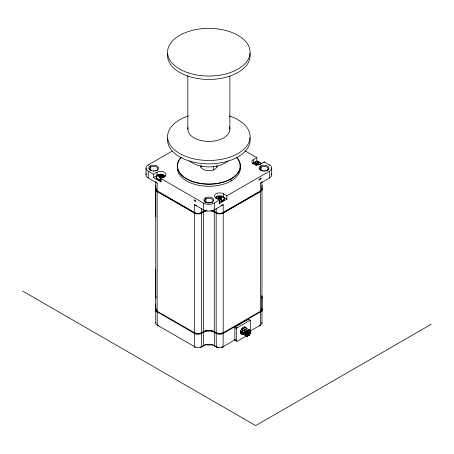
<?xml version="1.0" encoding="UTF-8"?>
<svg xmlns="http://www.w3.org/2000/svg" width="454" height="454" viewBox="0 0 454 454"><rect width="100%" height="100%" fill="white"/><g stroke="black" fill="none" stroke-linecap="round" stroke-linejoin="round"><path stroke-width="0.68" d="M145.995 168.076L145.995 174.835M155.716 309.185L155.722 269.421M155.722 216.791L155.722 181.77M229.883 129.276L229.883 76.334M231.154 180.953L231.041 178.723M261.986 297.342L261.975 310.525M261.986 189.204L261.986 185.147M271.708 174.835L271.708 168.076M261.975 323.044L261.986 309.861M219.849 199.192L219.912 197.161M160.517 178.32L160.818 174.801A11.481 11.14 85.4 0 1 162.078 175.017L161.596 177.077M257.741 164.728L257.923 163.44M220.355 199.664L220.638 197.831M257.185 164.399L257.52 162.305A11.481 10.76 -89.3 0 1 258.718 162.623L258.303 163.968M155.932 309.69L155.824 309.969A5.238 3.025 0 0 0 155.824 311.086L155.932 311.359M155.932 322.209L155.824 322.482A5.238 3.025 0 0 0 155.824 323.6L157.175 325.07L194.499 346.618L197.042 347.401A5.238 3.025 0 0 0 198.983 347.401L200.77 346.987L203.432 345.517A7.622 4.398 0 0 1 214.26 345.528M261.771 311.359L261.884 311.086A5.238 3.025 0 0 0 261.884 309.969L261.771 309.69M220.4 199.295L221.592 196.792A11.481 7.775 -75.2 0 1 222.29 197.433A12.247 7.82 -43.3 0 0 217.795 199.056A11.481 0.556 45.4 0 0 217.097 198.409A12.247 9.074 -51.8 0 1 221.592 196.792M156.324 176.084A12.252 9.579 27.5 0 1 158.14 175.919L158.327 175.59A12.247 10.164 30.9 0 1 163.412 176.447L163.258 176.754A12.252 9.579 27.5 0 1 164.144 177.162M158.128 175.942L157.981 176.248A12.247 8.91 24.7 0 1 163.031 177.179L163.236 176.799M157.47 191.066L194.794 212.614A4.529 2.61 0 0 0 201.224 212.608L203.142 211.513L203.432 212.018L203.432 331.664L201.23 332.93A4.529 2.61 0 0 1 194.8 332.924L157.175 311.211L157.175 191.571L157.47 191.066A4.529 2.61 0 0 1 156.148 189.074M194.794 212.614L194.499 213.119L194.499 332.765A4.966 2.866 0 0 0 201.525 332.765L201.525 213.119L201.23 212.614M214.271 212.018L214.566 211.513L216.473 212.614A4.529 2.61 0 0 0 222.903 212.608L260.238 191.066L260.534 191.571L260.534 311.211L222.914 332.93A4.529 2.61 0 0 1 216.484 332.924L214.271 331.664L214.271 212.018L216.183 213.119A4.937 2.849 0 0 0 223.198 213.113M157.47 311.382L157.175 311.892L157.311 325.802A1.237 0.715 -60 0 0 157.64 325.995L158.219 325.819M216.473 212.614L216.183 213.119L216.183 332.765A4.937 2.849 0 0 0 223.198 332.759M194.794 332.93L194.499 333.44L194.635 347.35A1.237 0.715 -60 0 0 194.97 347.543L195.424 347.429M214.566 331.829L214.271 332.339L214.413 346.249A1.237 0.715 -60 0 0 214.742 346.442L215.446 346.192M216.473 332.93L216.183 333.44L216.32 347.35A1.237 0.715 -60 0 0 216.649 347.543L217.228 347.367M258.808 165.148L259.688 164.166A12.247 9.687 42.6 0 0 254.881 162.873L254.336 163.565A12.247 8.433 34.8 0 1 259.155 164.836M162.492 177.525L163.412 176.447M206.53 210.594A7.667 4.426 0 0 0 203.432 211.678L201.525 212.784A4.966 2.866 0 0 1 194.499 212.784L157.175 191.23L157.175 183.121L148.242 177.962L148.242 171.203A7.667 4.426 0 0 1 148.242 164.944L172.185 151.12M156.59 170.443L157.175 170.102M148.242 171.203L153.486 174.234L156.999 172.202A5.215 3.013 0 0 1 164.376 172.202A5.215 3.013 0 0 1 164.376 176.464L164.376 177.1M153.486 174.234L153.486 177.61L156.778 175.709M161.301 181.617L160.864 181.872L160.864 178.49L164.376 176.464M211.178 210.594A7.667 4.426 0 0 1 214.271 211.678L216.183 212.784A4.966 2.866 0 0 0 223.209 212.784L260.534 191.23L260.534 183.121L269.466 177.962L269.466 171.203A7.667 4.426 0 0 0 269.466 164.944L264.217 161.919L260.704 163.945A5.215 3.013 0 0 1 253.332 163.945A5.215 3.013 0 0 1 253.332 159.689L256.845 157.657L256.845 161.039L253.769 162.81M252.458 163.735A5.215 3.013 0 0 1 253.332 163.065L253.548 162.941M212.364 201.968L211.78 202.683M267.554 170.102L266.969 170.823M160.864 178.49L203.432 203.069A7.667 4.426 0 0 0 214.271 203.069L219.52 200.038L219.52 203.42L219.078 203.165M216.008 198.648L216.008 198.012A5.215 3.013 0 0 1 216.008 193.756A5.215 3.013 0 0 1 223.385 193.756L226.892 195.782L269.466 171.203M219.52 203.42L226.892 199.164L226.892 195.782M223.209 212.784L223.209 204.669L214.271 209.827A7.667 4.426 0 0 1 203.432 209.827L194.499 204.669L194.499 212.784M223.209 332.765L223.209 213.119L260.534 191.571A4.966 2.866 0 0 0 261.754 188.671M222.278 347.429L222.738 347.543A1.237 0.715 60 0 0 223.067 347.35L223.209 333.44L260.534 311.892A4.966 2.866 0 0 0 261.754 308.992M235.376 340.267A0.829 0.477 -60 0 1 234.843 339.898L234.843 327.731A0.829 0.477 -60 0 1 235.427 326.721L248.31 319.287L250.648 320.637L250.648 332.805A0.829 0.477 -60 0 1 250.063 333.815L249.513 333.503M246.386 335.943L237.187 341.255A0.829 0.477 -60 0 1 236.602 340.914L236.602 328.747A0.829 0.477 -60 0 1 237.187 327.731L250.063 320.297A0.829 0.477 -60 0 1 250.648 320.637M235.444 339.552L222.846 346.816L220.661 347.401A5.238 3.025 0 0 1 218.726 347.401L216.933 346.987L214.271 345.517M250.131 331.074L260.868 324.865L261.884 323.6A5.238 3.025 0 0 0 261.884 322.482L261.771 322.209M431.3 324.218L255.681 425.608L22.7 291.099M218.289 196.605L217.733 196.826A12.247 4.648 66 0 1 220.536 199.419L221.654 199.017A12.247 5.902 74.6 0 0 218.851 196.423L218.289 196.605A12.252 5.3 70.2 0 0 217.284 196.156M218.817 196.434L219.327 198.483M207.279 345.108L210.423 345.108M259.484 325.819L260.063 325.995A1.237 0.715 60 0 0 260.392 325.802L260.534 311.892L260.238 311.382M200.475 347.367L201.054 347.543A1.237 0.715 60 0 0 201.389 347.35L201.525 333.44L201.23 332.93M202.263 346.192L202.961 346.442A1.237 0.715 60 0 0 203.296 346.249L203.432 332.339L203.142 331.829A8.03 4.636 0 0 1 214.549 331.84M245.137 150.898L256.845 157.657M256.845 161.039L259.149 162.367M260.993 163.434L261.453 163.701M215.134 197.802A5.215 3.013 0 0 1 223.385 197.132L226.892 199.164M216.008 198.012L219.52 200.038M153.486 177.61L160.864 181.872M157.175 191.571L194.499 213.119A4.966 2.866 0 0 0 201.525 213.119L203.432 212.018A7.622 4.398 0 0 1 206.996 210.86M244.366 327.198L245.092 327.618M245.461 327.828L245.824 328.043M246.193 328.253L246.556 328.463M246.925 328.673L247.288 328.889M247.657 329.099L248.02 329.309M248.389 329.519L248.752 329.729M249.121 329.945L249.853 330.364M249.064 330.251L249.558 330.535M249.626 330.989L250.727 331.624M249.944 331.511L250.432 331.795M242.532 327.828L248.389 331.21M242.606 328.208L242.975 328.424M244.065 329.054L245.535 329.899M245.898 330.109L246.267 330.325M246.63 330.529L246.999 330.745M247.362 330.955L248.094 331.38M247.067 331.119L247.799 331.545M248.531 332.05L249.263 332.47M247.509 331.795L247.873 332.005M248.605 332.43L248.968 332.64M247.946 332.385L248.678 332.81M248.389 333.077L249.115 333.497M249.484 333.707L249.848 333.923M241.142 329.054L246.63 332.22M249.07 333.809L249.564 334.093M241.216 329.434L242.01 329.876M242.311 330.064L242.742 330.302M243.043 330.489L243.469 330.722M244.507 331.335L244.933 331.568M245.239 331.755L246.397 332.413M245.614 332.3L246.108 332.583M246.687 333.009L247.509 333.486M235.427 326.721L237.187 327.731M246.851 333.44L247.214 333.65M246.823 333.508L247.192 333.718M246.164 333.463L246.897 333.889M247.243 334.104L248.389 334.768M246.63 334.087L246.999 334.303L246.607 334.15M240.546 330.722L244.933 333.259M234.843 327.731L236.602 328.747M240.251 330.892L244.644 333.429M247.05 334.74L247.776 335.16M240.24 331.397L245.727 334.564M240.314 331.778L245.432 334.734M240.257 332.214L246.607 335.835M240.461 332.629L246.318 336.005M234.843 339.898L237.187 341.255M159.564 180.403L159.377 179.358M260.528 166.045L261.118 167.061L261.118 170.483M222.914 212.614L223.209 213.119M205.339 197.91L205.923 198.926L205.929 202.728M150.149 166.045L150.734 167.061L150.734 170.483M222.914 332.93L223.209 333.44M254.881 162.873L256.192 165.284M256.113 163.832L256.294 165.04M218.754 197.575L218.942 198.846M159.836 176.419L160.092 178.212M160.228 175.664L160.41 178.354M256.68 163.111L256.782 165.137M155.716 309.861L155.733 323.044M155.722 303.936L155.733 310.525M269.466 164.944L269.466 165.369M264.217 161.919L264.217 162.549M261.986 181.77L261.986 309.185M260.704 163.945L260.704 164.581M258.911 161.93L258.911 162.748M253.332 159.689L253.332 163.065M223.555 196.996L223.555 197.706M223.385 193.756L223.385 197.132M221.45 332.93L221.45 333.775M216.183 208.727L216.183 212.784M214.271 203.069L214.271 211.678M213.539 166.3L213.539 170.227M203.432 203.069L203.432 211.678M201.525 208.727L201.525 212.784M187.825 75.631L187.825 129.276M163.031 177.338L163.031 176.362A3.314 1.912 0 0 1 163.724 176.952M161.999 174.319L161.999 175.034M156.999 172.202L156.999 175.375M155.722 185.147L155.722 189.204M155.716 189.545L155.722 296.666M148.242 164.944L148.242 165.369M244.048 330.932A0.829 0.477 -60 0 1 244.377 329.865A0.829 0.477 -60 0 1 245.137 329.808M244.916 330.75A0.829 0.477 -60 0 1 244.593 331.045M245.779 329.814A0.829 0.477 -60 0 1 246.244 328.758A0.829 0.477 -60 0 1 246.931 328.906M242.686 332.158A0.829 0.477 -60 0 1 242.447 331.244A0.829 0.477 -60 0 1 243.389 330.756M244.065 333.026A0.829 0.477 -60 0 1 243.282 333.429A0.829 0.477 -60 0 1 243.236 332.549M244.252 334.74A0.829 0.477 -60 0 1 244.303 333.542M248.31 319.287A0.829 0.477 -60 0 1 248.894 319.622M243.094 334.405A4.137 2.389 -60 0 1 240.705 332.254A4.137 2.389 -60 0 1 243.446 327.504A4.137 2.389 -60 0 1 246.505 328.497M244.468 326.71A4.137 2.389 -60 0 1 244.746 327.487M241.868 333.14A4.137 2.389 -60 0 1 240.79 333.525M240.677 331.352A0.829 0.477 -60 0 1 240.404 331.551M240.864 331.511A1.243 0.715 -60 0 1 240.382 331.902M241.664 332.873A1.243 0.715 -60 0 1 240.558 333.037A1.243 0.715 -60 0 1 240.858 331.551M241.5 332.674A0.829 0.477 -60 0 1 241.29 332.822M241.017 332.873A0.829 0.477 -60 0 1 241.068 331.675M241.63 328.946A0.829 0.477 -60 0 1 241.358 329.178M241.914 328.968A1.243 0.715 -60 0 1 241.761 329.167M241.761 329.195A1.243 0.715 -60 0 1 241.999 328.929M242.022 329.264A0.829 0.477 -60 0 1 242.186 329.122M252.6 163.684A4.551 2.628 0 0 1 256.998 161.692A4.551 2.628 0 0 1 261.425 163.661M252.878 163.23A12.252 9.103 38.3 0 1 254.603 163.202M259.438 164.479A12.252 9.103 38.3 0 1 259.654 164.581M255.369 165.001A12.247 4.761 -79.6 0 1 257.52 162.305M256.782 164.989A12.247 3.507 -71 0 1 258.718 162.623M224.072 198.54A4.551 2.628 0 0 1 219.6 201.894M216.62 197.325A4.551 2.628 0 0 1 216.944 197.167M215.258 197.796A4.551 2.628 0 0 1 220.411 195.793A4.551 2.628 0 0 1 224.231 198.625A4.551 2.628 0 0 1 219.6 201.014M221.104 199.21A12.252 5.3 70.2 0 1 222.108 200.617M161.074 180.334A4.551 2.628 0 0 1 156.46 176.737M162.765 175.375A4.551 2.628 0 0 1 163.145 175.499M161.074 179.455A4.551 2.628 0 0 1 156.165 177.151A4.551 2.628 0 0 1 159.995 174.24A4.551 2.628 0 0 1 165.16 176.351M160.818 174.801A12.247 3.49 -84.4 0 0 159.297 177.73A11.481 3.921 14.9 0 1 160.557 177.945A12.247 2.236 -76 0 1 162.078 175.017M160.478 177.974A2.486 1.436 0 0 1 160.954 177.979M200.747 167.095A8.28 4.778 0 0 1 201.616 165.755M216.093 165.755A8.28 4.778 0 0 1 216.955 167.095M217.131 165.914A8.28 4.778 0 0 1 208.851 170.693A8.28 4.778 0 0 1 200.577 165.914M239.928 164.955A31.542 18.211 0 0 1 208.851 186.288A31.542 18.211 0 0 1 177.775 164.955M236.432 157.209A31.542 18.211 0 0 1 208.851 184.256A31.542 18.211 0 0 1 181.277 157.209M236.347 157.186A31.377 18.115 0 0 1 208.851 184.023A31.377 18.115 0 0 1 181.356 157.186M155.955 297.54A4.966 2.866 0 0 1 155.955 295.798M261.686 308.221A4.937 2.849 0 0 1 260.522 311.206M210.713 210.86A7.622 4.398 0 0 1 214.26 212.029M203.449 331.67A7.622 4.398 0 0 1 214.26 331.67M157.186 191.565A4.937 2.849 0 0 1 155.943 188.711M157.186 311.206A4.937 2.849 0 0 1 155.943 308.357M261.561 309.395A4.529 2.61 0 0 1 260.227 311.376M157.476 311.376A4.529 2.61 0 0 1 156.148 309.395M261.686 295.702A4.937 2.849 0 0 1 261.686 297.631M203.159 211.519A8.03 4.636 0 0 1 206.139 210.429M211.57 210.429A8.03 4.636 0 0 1 214.549 211.519M261.561 189.074A4.529 2.61 0 0 1 260.227 191.06M195.856 201.576A4.551 2.628 0 0 1 193.96 200.464M195.856 200.702A4.551 2.628 0 0 1 193.96 199.59M261.192 178.762A4.551 2.628 0 0 1 258.786 180.136M261.192 177.889A4.551 2.628 0 0 1 258.786 179.262M260.596 178.161A12.252 8.291 49.5 0 1 260.795 178.308M223.198 333.435A4.937 2.849 0 0 1 216.195 333.435L214.271 332.339A7.667 4.426 0 0 0 203.432 332.339L201.525 333.44A4.966 2.866 0 0 1 194.499 333.44L157.175 311.892A4.937 2.849 0 0 1 155.943 309.032M261.686 296.383A4.937 2.849 0 0 1 261.686 298.306M155.955 298.216A4.966 2.866 0 0 1 155.955 296.473M222.329 347.106A3.314 1.912 0 0 1 221.319 347.611M218.187 347.651A3.314 1.912 0 0 1 217.069 347.111M203.687 345.534A9.267 5.352 0 0 1 206.593 344.79M211.11 344.79A9.267 5.352 0 0 1 213.635 345.398M228.317 160.761A23.137 13.359 0 0 1 189.386 160.761M249.899 53.135A41.269 23.824 0 0 1 209.385 79.422A41.269 23.824 0 0 1 167.708 53.748M229.435 126.785A21.026 12.139 0 0 1 209.521 141.41A21.026 12.139 0 0 1 188.041 127.546M229.276 115.94A41.269 23.824 0 0 1 240.518 151.92A41.269 23.824 0 0 1 177.185 151.92A41.269 23.824 0 0 1 188.433 115.94M249.899 137.562A41.269 23.824 0 0 1 209.385 163.849A41.269 23.824 0 0 1 167.708 138.175M157.175 191.23A4.966 2.866 0 0 1 155.955 188.336M196.503 205.373A4.966 2.866 0 0 1 194.499 204.669M148.242 177.962A7.667 4.426 0 0 1 146.358 173.49M157.175 183.121A4.966 2.866 0 0 1 155.955 181.963M261.754 188.336A4.966 2.866 0 0 1 260.534 191.23M261.754 181.963A4.966 2.866 0 0 1 260.534 183.121M271.35 173.49A7.667 4.426 0 0 1 269.466 177.962M223.209 204.669A4.966 2.866 0 0 1 221.2 205.373M157.345 175.403A5.215 3.013 0 0 1 159.621 174.767M161.227 174.716A5.215 3.013 0 0 1 165.25 176.254M160.347 175.811A3.314 1.912 0 0 1 161.028 175.811M218.692 197.439A3.314 1.912 0 0 1 219.015 197.394M257.361 163.292A3.314 1.912 0 0 1 257.696 163.327M262.401 170.948A4.137 2.389 0 0 1 260.778 167.293A4.137 2.389 0 0 1 267.315 167.293A4.137 2.389 0 0 1 265.686 170.948M264.472 171.13A4.137 2.389 0 0 1 263.621 171.13M151.886 170.908A4.137 2.389 0 0 1 150.422 167.265A4.137 2.389 0 0 1 156.908 167.271A4.137 2.389 0 0 1 155.427 170.914M154.059 171.13A4.137 2.389 0 0 1 153.248 171.13M260.057 168.19A3.314 1.912 0 0 1 259.563 168.655M248.094 334.933L247.362 334.513L248.071 334.99M249.127 334.995A0.829 0.477 -60 0 0 249.388 333.713A0.829 0.477 -60 0 0 248.406 334.581A0.829 0.477 -60 0 0 249.121 334.995A0.829 0.477 -60 0 0 249.388 333.713A0.829 0.477 -60 0 0 248.412 334.581A0.829 0.477 -60 0 0 249.127 334.995M250.001 332.697A0.829 0.477 -60 0 0 250.262 331.414A0.829 0.477 -60 0 0 249.286 332.283A0.829 0.477 -60 0 0 250.001 332.697M248.242 333.713A0.829 0.477 -60 0 0 248.508 332.43A0.829 0.477 -60 0 0 247.526 333.298A0.829 0.477 -60 0 0 248.242 333.713M247.368 332.447A0.829 0.477 -60 0 0 247.629 331.165A0.829 0.477 -60 0 0 246.647 332.033A0.829 0.477 -60 0 0 247.368 332.447M249.127 331.437A0.829 0.477 -60 0 0 249.388 330.154A0.829 0.477 -60 0 0 248.406 331.023A0.829 0.477 -60 0 0 249.127 331.437M245.671 333.486A0.829 0.477 -60 0 0 245.932 332.203A0.829 0.477 -60 0 0 244.956 333.071A0.829 0.477 -60 0 0 245.671 333.486M246.465 334.791A0.829 0.477 -60 0 0 246.726 333.508A0.829 0.477 -60 0 0 245.75 334.377A0.829 0.477 -60 0 0 246.465 334.791M247.345 336.062A0.829 0.477 -60 0 0 247.606 334.78A0.829 0.477 -60 0 0 246.63 335.648A0.829 0.477 -60 0 0 247.345 336.062M245.75 333.769A1.243 0.715 -60 0 0 246.142 331.846A1.243 0.715 -60 0 0 244.672 333.145A1.243 0.715 -60 0 0 245.75 333.769M246.539 335.075A1.243 0.715 -60 0 0 246.936 333.151A1.243 0.715 -60 0 0 245.466 334.45A1.243 0.715 -60 0 0 246.539 335.075M247.419 336.346A1.243 0.715 -60 0 0 247.816 334.422A1.243 0.715 -60 0 0 246.346 335.727A1.243 0.715 -60 0 0 247.419 336.346M249.201 335.273A1.243 0.715 -60 0 0 249.592 333.349A1.243 0.715 -60 0 0 248.122 334.655A1.243 0.715 -60 0 0 249.201 335.273M249.201 331.721A1.243 0.715 -60 0 0 249.592 329.797A1.243 0.715 -60 0 0 248.122 331.097A1.243 0.715 -60 0 0 249.201 331.721M247.441 332.731A1.243 0.715 -60 0 0 247.833 330.807A1.243 0.715 -60 0 0 246.363 332.107A1.243 0.715 -60 0 0 247.441 332.731M250.075 332.981A1.243 0.715 -60 0 0 250.472 331.057A1.243 0.715 -60 0 0 249.002 332.356A1.243 0.715 -60 0 0 250.075 332.981M248.321 333.996A1.243 0.715 -60 0 0 248.713 332.073A1.243 0.715 -60 0 0 247.243 333.372A1.243 0.715 -60 0 0 248.321 333.996M188.217 72.85A41.269 23.824 0 0 0 250.12 52.216A41.269 23.824 0 0 0 188.217 31.581A41.269 23.824 0 0 0 188.217 72.85M150.983 170.494A4.966 2.866 0 0 0 158.628 168.213A4.966 2.866 0 0 0 151.386 165.534A4.966 2.866 0 0 0 150.983 170.494M261.362 170.494A4.966 2.866 0 0 0 269.006 168.213A4.966 2.866 0 0 0 261.771 165.534A4.966 2.866 0 0 0 261.362 170.494M206.786 202.683A4.137 2.389 0 0 0 212.994 200.617A4.137 2.389 0 0 0 206.786 198.546A4.137 2.389 0 0 0 206.786 202.683M206.173 202.353A4.966 2.866 0 0 0 213.817 200.078A4.966 2.866 0 0 0 206.581 197.394A4.966 2.866 0 0 0 206.173 202.353"/></g></svg>
